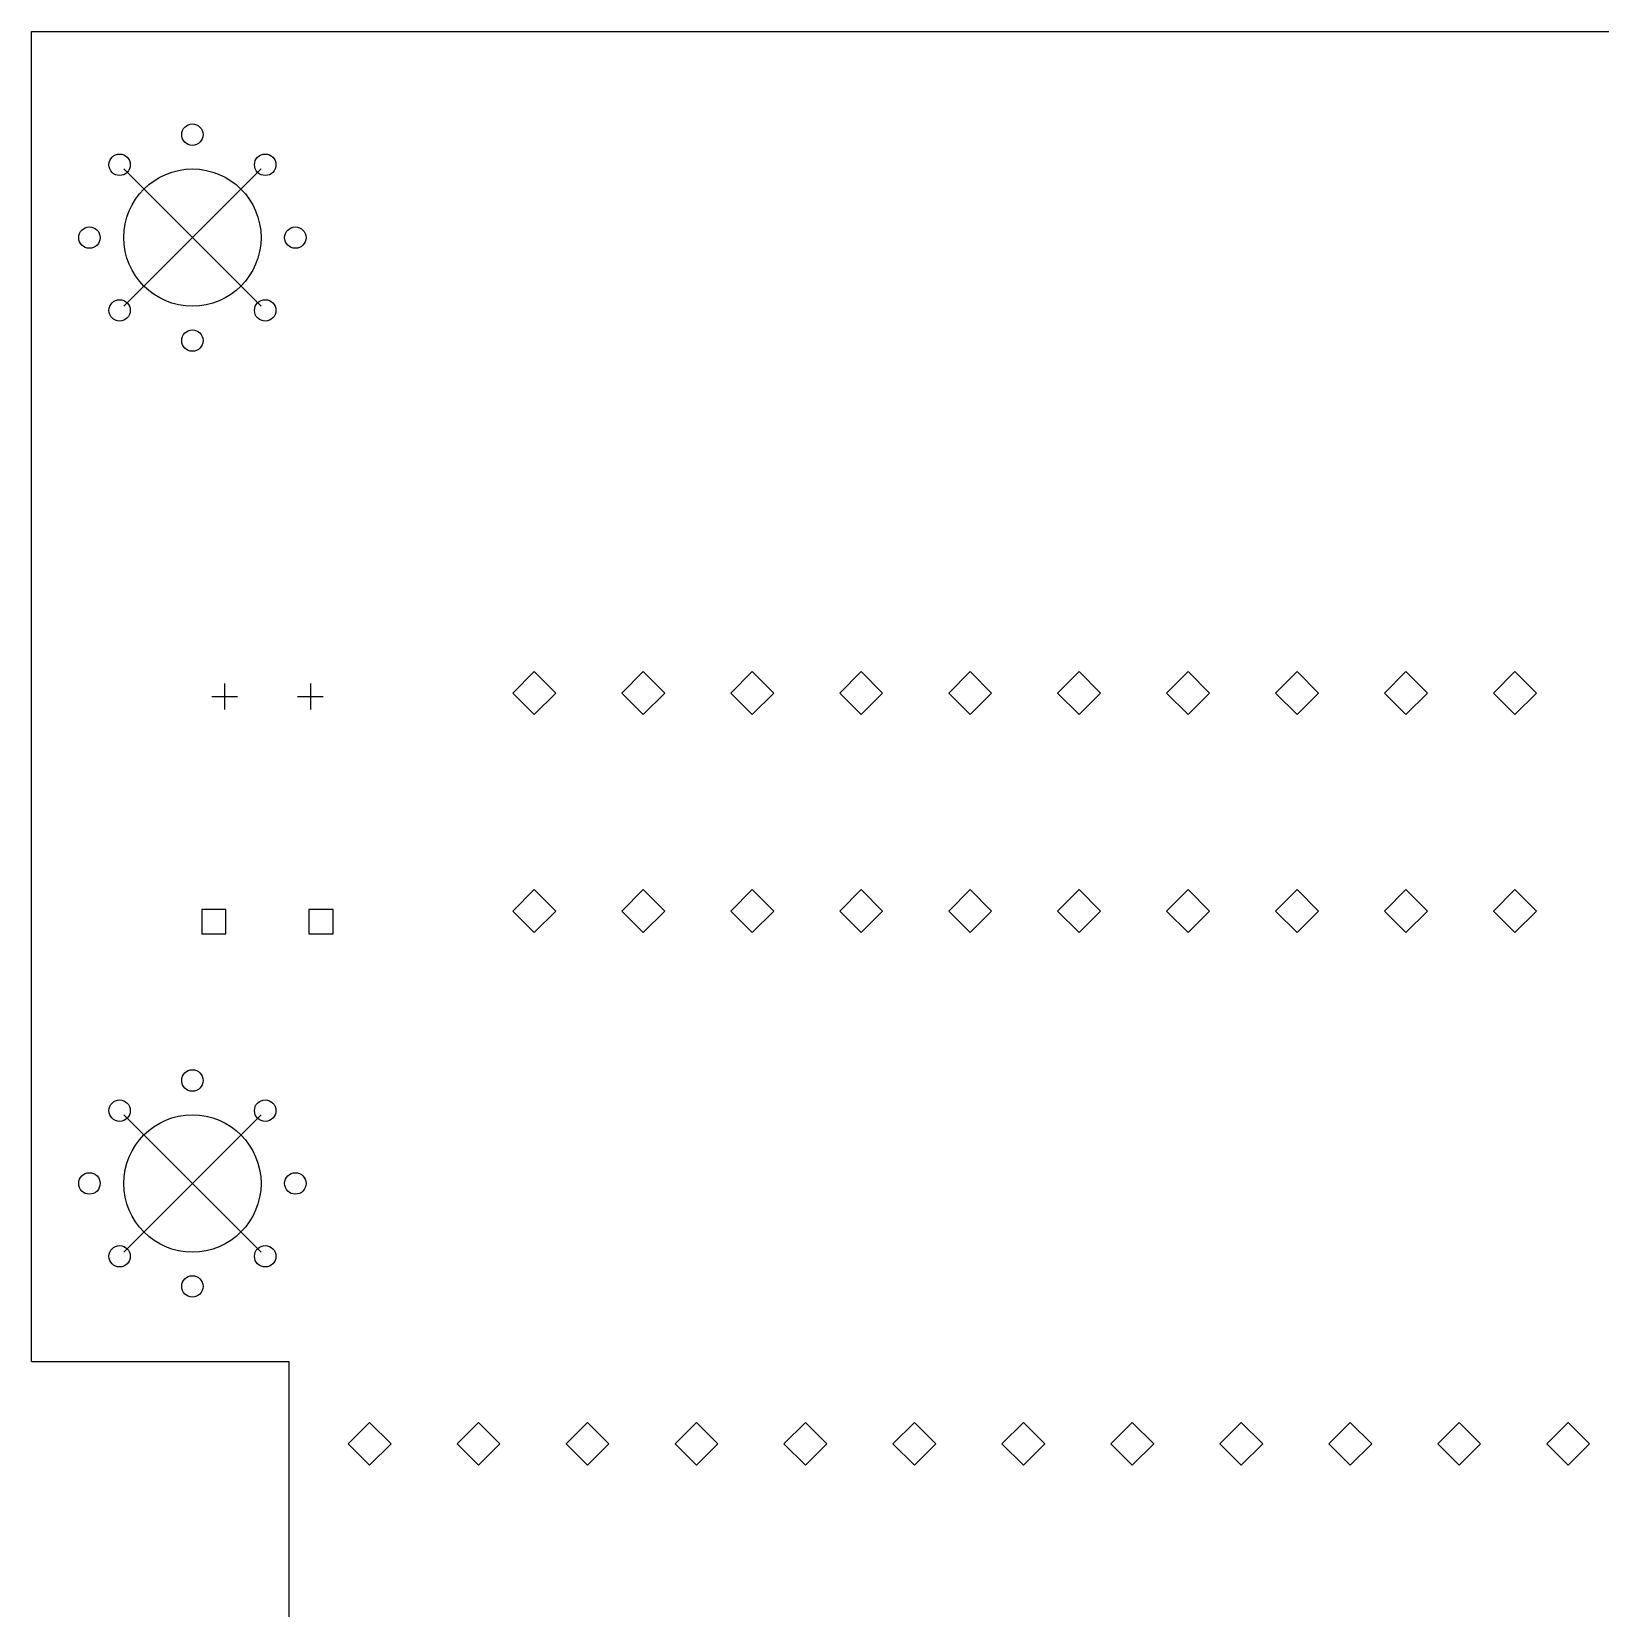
# Model space of a CAD drawing. Extents: x 122 to 201, y -145.4 to -71.
# Drawn here: x 124 to 160.57, y -107.76 to -71 of the extents above; entities that cross this region are included whole.
import ezdxf

# ---------------------------------------------------------------- set-up
doc = ezdxf.new("R2010")
doc.units = 0
doc.layers.add('BLACK', color=7, linetype='CONTINUOUS')

msp = doc.modelspace()

# ---------------------------------------------------------------- linework, layer by layer
at = {"layer": 'BLACK', "linetype": 'CONTINUOUS'}
for p, q in [((124, -93.25), (124, -71)), ((124, -71), (201, -71)), ((126.15, -74.203), (129.35, -77.403)), ((129.35, -74.203), (126.15, -77.403)), ((135.72, -85.92), (135.22, -86.42)), ((136.22, -86.42), (135.72, -85.92)), ((138.26, -85.92), (137.76, -86.42)), ((138.76, -86.42), (138.26, -85.92)), ((140.8, -85.92), (140.3, -86.42)), ((141.3, -86.42), (140.8, -85.92)), ((143.34, -85.92), (142.84, -86.42)), ((143.84, -86.42), (143.34, -85.92)), ((145.88, -85.92), (145.38, -86.42)), ((146.38, -86.42), (145.88, -85.92)), ((148.42, -85.92), (147.92, -86.42)), ((148.92, -86.42), (148.42, -85.92)), ((150.96, -85.92), (150.46, -86.42)), ((151.46, -86.42), (150.96, -85.92)), ((153.5, -85.92), (153, -86.42)), ((154, -86.42), (153.5, -85.92)), ((156.04, -85.92), (155.54, -86.42)), ((156.54, -86.42), (156.04, -85.92)), ((158.58, -85.92), (158.08, -86.42)), ((159.08, -86.42), (158.58, -85.92)), ((128.5, -86.2), (128.5, -86.8)), ((130.5, -86.2), (130.5, -86.8)), ((128.2, -86.5), (128.8, -86.5)), ((130.2, -86.5), (130.8, -86.5)), ((135.22, -86.42), (135.72, -86.92)), ((135.72, -86.92), (136.22, -86.42)), ((137.76, -86.42), (138.26, -86.92)), ((138.26, -86.92), (138.76, -86.42)), ((140.3, -86.42), (140.8, -86.92)), ((140.8, -86.92), (141.3, -86.42)), ((142.84, -86.42), (143.34, -86.92)), ((143.34, -86.92), (143.84, -86.42)), ((145.38, -86.42), (145.88, -86.92)), ((145.88, -86.92), (146.38, -86.42)), ((147.92, -86.42), (148.42, -86.92)), ((148.42, -86.92), (148.92, -86.42)), ((150.46, -86.42), (150.96, -86.92)), ((150.96, -86.92), (151.46, -86.42)), ((153, -86.42), (153.5, -86.92)), ((153.5, -86.92), (154, -86.42)), ((155.54, -86.42), (156.04, -86.92)), ((156.04, -86.92), (156.54, -86.42)), ((158.08, -86.42), (158.58, -86.92)), ((158.58, -86.92), (159.08, -86.42)), ((135.72, -91), (135.22, -91.5)), ((136.22, -91.5), (135.72, -91)), ((138.26, -91), (137.76, -91.5)), ((138.76, -91.5), (138.26, -91)), ((140.8, -91), (140.3, -91.5)), ((141.3, -91.5), (140.8, -91)), ((143.34, -91), (142.84, -91.5)), ((143.84, -91.5), (143.34, -91)), ((145.88, -91), (145.38, -91.5)), ((146.38, -91.5), (145.88, -91)), ((148.42, -91), (147.92, -91.5)), ((148.92, -91.5), (148.42, -91)), ((150.96, -91), (150.46, -91.5)), ((151.46, -91.5), (150.96, -91)), ((153.5, -91), (153, -91.5)), ((154, -91.5), (153.5, -91)), ((156.04, -91), (155.54, -91.5)), ((156.54, -91.5), (156.04, -91)), ((158.58, -91), (158.08, -91.5)), ((159.08, -91.5), (158.58, -91)), ((128.533, -91.467), (127.967, -91.467)), ((127.967, -91.467), (127.967, -92.033)), ((128.533, -92.033), (128.533, -91.467)), ((131.033, -91.467), (130.467, -91.467)), ((130.467, -91.467), (130.467, -92.033)), ((131.033, -92.033), (131.033, -91.467)), ((135.22, -91.5), (135.72, -92)), ((135.72, -92), (136.22, -91.5)), ((137.76, -91.5), (138.26, -92)), ((138.26, -92), (138.76, -91.5)), ((140.3, -91.5), (140.8, -92)), ((140.8, -92), (141.3, -91.5)), ((142.84, -91.5), (143.34, -92)), ((143.34, -92), (143.84, -91.5)), ((145.38, -91.5), (145.88, -92)), ((145.88, -92), (146.38, -91.5)), ((147.92, -91.5), (148.42, -92)), ((148.42, -92), (148.92, -91.5)), ((150.46, -91.5), (150.96, -92)), ((150.96, -92), (151.46, -91.5)), ((153, -91.5), (153.5, -92)), ((153.5, -92), (154, -91.5)), ((155.54, -91.5), (156.04, -92)), ((156.04, -92), (156.54, -91.5)), ((158.08, -91.5), (158.58, -92)), ((158.58, -92), (159.08, -91.5)), ((127.967, -92.033), (128.533, -92.033)), ((130.467, -92.033), (131.033, -92.033)), ((124, -102), (124, -93.25)), ((126.15, -96.25), (129.35, -99.45)), ((129.35, -96.25), (126.15, -99.45)), ((124, -102), (130, -102)), ((130, -102), (130, -124.25)), ((131.88, -103.42), (131.38, -103.92)), ((132.38, -103.92), (131.88, -103.42)), ((134.42, -103.42), (133.92, -103.92)), ((134.92, -103.92), (134.42, -103.42)), ((136.96, -103.42), (136.46, -103.92)), ((137.46, -103.92), (136.96, -103.42)), ((139.5, -103.42), (139, -103.92)), ((140, -103.92), (139.5, -103.42)), ((142.04, -103.42), (141.54, -103.92)), ((142.54, -103.92), (142.04, -103.42)), ((144.58, -103.42), (144.08, -103.92)), ((145.08, -103.92), (144.58, -103.42)), ((147.12, -103.42), (146.62, -103.92)), ((147.62, -103.92), (147.12, -103.42)), ((149.66, -103.42), (149.16, -103.92)), ((150.16, -103.92), (149.66, -103.42)), ((152.2, -103.42), (151.7, -103.92)), ((152.7, -103.92), (152.2, -103.42)), ((154.74, -103.42), (154.24, -103.92)), ((155.24, -103.92), (154.74, -103.42)), ((157.28, -103.42), (156.78, -103.92)), ((157.78, -103.92), (157.28, -103.42)), ((159.82, -103.42), (159.32, -103.92)), ((160.32, -103.92), (159.82, -103.42)), ((131.38, -103.92), (131.88, -104.42)), ((131.88, -104.42), (132.38, -103.92)), ((133.92, -103.92), (134.42, -104.42)), ((134.42, -104.42), (134.92, -103.92)), ((136.46, -103.92), (136.96, -104.42)), ((136.96, -104.42), (137.46, -103.92)), ((139, -103.92), (139.5, -104.42)), ((139.5, -104.42), (140, -103.92)), ((141.54, -103.92), (142.04, -104.42)), ((142.04, -104.42), (142.54, -103.92)), ((144.08, -103.92), (144.58, -104.42)), ((144.58, -104.42), (145.08, -103.92)), ((146.62, -103.92), (147.12, -104.42)), ((147.12, -104.42), (147.62, -103.92)), ((149.16, -103.92), (149.66, -104.42)), ((149.66, -104.42), (150.16, -103.92)), ((151.7, -103.92), (152.2, -104.42)), ((152.2, -104.42), (152.7, -103.92)), ((154.24, -103.92), (154.74, -104.42)), ((154.74, -104.42), (155.24, -103.92)), ((156.78, -103.92), (157.28, -104.42)), ((157.28, -104.42), (157.78, -103.92)), ((159.32, -103.92), (159.82, -104.42)), ((159.82, -104.42), (160.32, -103.92))]:
    msp.add_line(p, q, dxfattribs=at)
at = {"layer": 'BLACK'}
for centre, radius in [((127.75, -73.403), 0.25), ((126.053, -74.106), 0.25), ((129.447, -74.106), 0.25), ((127.75, -75.803), 1.6), ((125.35, -75.803), 0.25), ((130.15, -75.803), 0.25), ((126.053, -77.5), 0.25), ((129.447, -77.5), 0.25), ((127.75, -78.203), 0.25), ((127.75, -95.45), 0.25), ((126.053, -96.153), 0.25), ((129.447, -96.153), 0.25), ((127.75, -97.85), 1.6), ((125.35, -97.85), 0.25), ((130.15, -97.85), 0.25), ((126.053, -99.547), 0.25), ((129.447, -99.547), 0.25), ((127.75, -100.25), 0.25)]:
    msp.add_circle(centre, radius, dxfattribs=at)

doc.saveas('drawing.dxf')
